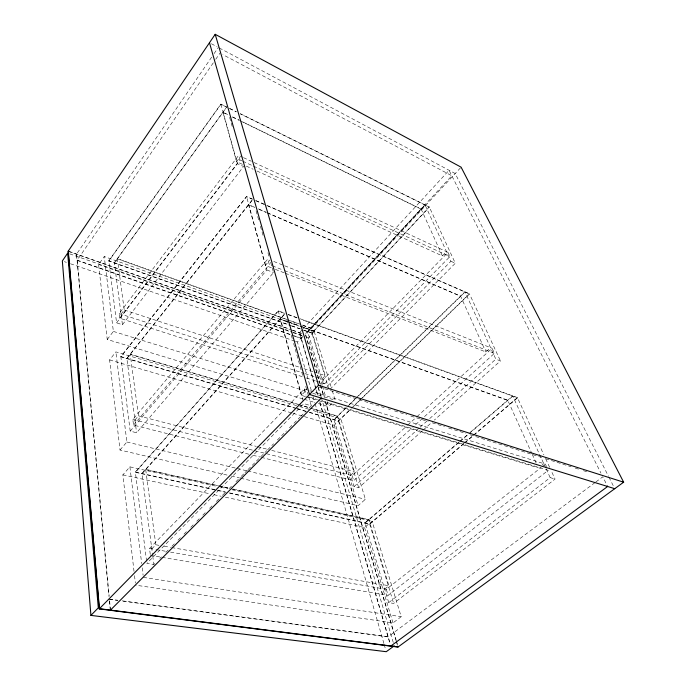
<?xml version="1.0" encoding="UTF-8"?>
<svg xmlns="http://www.w3.org/2000/svg" width="686" height="686" viewBox="0 0 686 686"><rect width="100%" height="100%" fill="white"/><g stroke="black" fill="none" stroke-linecap="round" stroke-linejoin="round"><path stroke-width="0.51" stroke-dasharray="3.43 2.57" d="M211.657 57.144L76.463 254.232L108.963 596.443M214.075 53.619L218.32 47.437M213.303 62.82L77.046 260.363L291.01 334.914M215.73 59.296L219.992 53.131M303.015 398.943L107.239 339.467L98.587 264.513L104.246 256.53L287.1 321.82M108.782 260.817L220.883 104.101L226.672 106.965L114.33 262.789L122.442 324.71L116.586 322.857L108.782 260.817L290.547 325.404M114.356 262.995L226.732 107.162L220.943 104.306L108.808 261.023L290.607 325.601M302.209 376.657L119.733 318.227L119.132 313.579L238.634 155.405L242.51 157.197M121.07 314.197L124.243 310.003L117.34 258.613L286.671 319.367M242.432 164.34L236.601 161.673L240.074 157.094M119.733 318.227L239.903 159.898L238.634 155.405M116.586 322.857L237.416 163.714L220.883 104.101M107.239 339.467L113.379 331.415L104.246 256.53M122.442 324.71L243.53 166.501L237.416 163.714M227.092 475.072L120.007 450.033L109.606 359.944L115.874 351.884L298.727 406.258M270.636 262.258L273.543 272.556L136.591 432.729L130.211 431.151L120.83 356.574L246.506 196.488L252.791 199.223M252.182 200.003L126.85 358.349L136.591 432.729M126.884 358.598L252.86 199.472M248.821 454.209L133.556 425.114L132.827 419.506L267.789 259.076L269.349 264.65L271.339 265.431M134.928 420.046L138.478 415.836L130.186 354.139L297.484 404.114M271.339 267.78L265.353 265.431L269.975 259.951M133.556 425.114L269.349 264.65M130.211 431.151L266.88 269.958L246.506 196.488M120.007 450.033L126.859 442.007L115.874 351.884M134.019 571.387L122.871 474.858L129.894 466.849L216.527 486.28M146.581 561.234L135.356 472.028L278.216 310.809L285.084 313.305M284.373 314.094L141.933 473.477L152.609 555M141.968 473.786L285.17 313.613L278.293 311.118L135.391 472.328L215.953 490.164M302.509 329.46L299.456 332.779L317.704 395.445M303.238 328.671L449.073 170.274L600.936 473.117M311.29 390.377L297.424 342.022L303.186 335.797L293.076 332.247M302.715 336.697L301.103 338.43L292.022 335.265M305.622 333.559L451.817 175.753L222.83 54.631M307.731 331.681L425.106 205.028M460.452 167.89L305.536 334.914L320.13 384.203M328.851 389.125L311.881 332.984L429.273 206.932L240.091 113.576M322.223 385.189L308.177 337.992L314.231 331.51L303.178 327.556M150.268 554.399L149.505 548.483L304.327 389.048L545.387 464.139L546.605 466.78M151.803 548.877L155.816 544.77L145.664 469.301L217.625 485.482M305.433 396.585L301.343 395.333L306.736 389.802M321.906 379.101L325.275 375.654L310.861 328.045L287.674 319.727M256.984 171.011L442.376 255.929L446.517 251.693M447.984 252.371L449.922 256.59L324.632 383.843L323.355 379.572L447.984 252.371L252.302 161.733M327.042 386.484L450.908 261.255L425.02 204.84L307.671 331.484L323.569 384.683M309.009 408.093L311.273 405.82L303.949 403.617L146.847 563.352L153.853 564.492L155.353 562.974M159.881 558.413L161.381 556.895M165.901 552.341L168.164 550.069M171.929 546.27L174.939 543.235M177.957 540.199L180.967 537.155M183.977 534.12L187.741 530.329M190.759 527.285L193.769 524.25M196.779 521.214L199.798 518.179M202.807 515.143L206.572 511.344M209.59 508.309L212.6 505.273M216.364 501.475L219.383 498.439M222.393 495.403L225.402 492.368M229.167 488.569L231.431 486.288M235.95 481.735L240.469 477.182M241.223 476.418L244.233 473.383M244.988 472.628L247.243 470.347M247.998 469.593L260.054 457.442M260.809 456.687L266.828 450.608M267.583 449.853L273.611 443.773M277.376 439.983L286.414 430.868M289.423 427.832L293.188 424.034M293.942 423.279L299.971 417.208M300.725 416.445L305.999 411.128M329.915 389.382L455.307 263.261L429.273 206.932M318.39 403.617L328.637 406.729L332.273 403.119M346.233 407.561L333.988 419.515L354.045 486.623L358.684 487.772L422.396 430.765M349.303 404.577L355.425 398.6M356.188 397.854L464.928 291.799L495.815 359.13L500.454 360.93L434.349 420.072M334.056 419.738L347.073 407.047M347.836 406.292L355.502 398.823M358.564 395.839L465.031 292.03M309.377 412.243L338.438 420.827L350.692 408.933M351.464 408.196L469.404 293.754L500.454 360.93M304.421 416.616L334.159 425.269L350.769 409.165M353.83 406.189L469.507 293.985L266.614 205.474M350.649 475.261L354.405 471.839L337.512 416.068L310.827 408.101M285.307 273.26L485.86 351.952L490.559 347.665M132.827 419.506L352.192 475.655L406.729 425.997M407.518 425.277L416.213 417.362M417.002 416.642L492.102 348.282L494.426 353.341L412.989 427.026M261.28 457.348L353.693 480.672L412.2 427.738M354.045 486.623L419.352 427.884M420.149 427.172L428.913 419.292M429.71 418.58L495.815 359.13M423.193 430.053L431.16 422.928M240.615 478.228L358.092 505.693L365.389 499.279L340.839 418.786L311.05 409.928M459.088 441.938L364.892 522.886L388.722 602.608L393.644 603.406L555.06 479.085L551.038 470.382M459.894 441.235L467.209 434.958M470.45 432.163L512.682 395.882L545.73 467.921M364.969 523.152L459.191 442.213M460.006 441.51L468.126 434.53M468.941 433.835L512.802 396.156M225.42 497.204L364.592 527.525L372.052 521.146L401.199 616.714L392.984 622.905L135.614 585.175M229.45 492.874L369.617 523.933L463.805 443.405M464.619 442.71L472.74 435.773M473.546 435.078L517.398 397.588L543.887 454.912M463.916 443.679L369.703 524.207L228.464 492.934M464.731 442.985L517.518 397.863L301.283 319.453M384.666 589.051L388.885 585.733L368.828 519.499L231.182 488.535M542.223 464.842L543.766 463.633M170.557 552.119L386.304 589.334L541.177 467.449M542.026 466.789L545.387 464.139M162.016 557.341L388.105 595.319L548.225 470.304L318.57 399.878M388.722 602.608L550.181 477.619L555.06 479.085M595.062 482.567L388.002 636.9L121.954 601.022M595.92 481.924L602.788 476.804L607.642 486.494M109.434 599.11L117.915 600.25M122.151 600.825L388.207 636.745M109.237 599.307L117.718 600.447M143.365 577.38L401.199 616.714M150.397 555.386L160.961 557.161M149.505 548.483L154.967 549.426M156.022 549.606L166.561 551.424M155.816 544.77L158.981 545.327M164.246 546.253L170.574 547.359M171.629 547.548L388.885 585.733M122.871 474.858L209.727 493.783M213.912 494.692L221.235 496.287M135.356 472.028L216.948 490.104M217.985 490.336L225.282 491.948M216.999 490.396L227.418 492.702M220.703 487.214L228.009 488.852M232.185 489.787L372.052 521.146M218.663 485.722L230.136 488.303M145.706 469.61L217.676 485.782M218.714 486.014L230.187 488.595M231.233 488.826L368.914 519.765M231.251 476.041L239.568 477.988M126.859 442.007L236.233 468.264M237.27 468.521L246.643 470.768M247.689 471.016L365.389 499.279M252.971 455.255L260.243 457.09M138.478 415.836L256.255 446.389M257.284 446.655L267.617 449.33M271.75 450.402L354.405 471.839M109.606 359.944L292.116 413.041M293.145 413.341L303.392 416.325M120.83 356.574L296.043 408.307M297.072 408.607L308.348 411.943M296.103 408.539L120.856 356.823L246.574 196.728L251.959 199.077M297.132 408.839L308.408 412.175M309.437 412.475L338.507 421.058M298.513 404.423L309.798 407.793M130.211 354.388L297.544 404.346M298.573 404.654L309.866 408.024M310.887 408.333L337.581 416.299M299.748 406.566L310.021 409.619M304.035 399.252L314.282 402.365M306.453 396.894L317.695 400.332M318.716 400.65L538.364 467.886M309.377 397.065L317.549 399.569M113.379 331.415L306.565 391.354M312.696 393.258L335.188 400.238L332.41 391.14M318.896 386.955L368.931 402.793M369.951 403.119L384.254 407.647M388.336 408.933L390.377 409.585M394.459 410.871L406.721 414.756M410.803 416.042L428.158 421.538M432.249 422.833L444.502 426.709M448.584 428.004L465.948 433.501M470.03 434.787L541.511 457.416M545.602 458.711L571.129 466.789M575.211 468.084L579.301 469.37M583.383 470.665L587.465 471.959M306.29 377.969L315.457 380.901M316.478 381.227L324.632 383.843M119.132 313.579L304.052 373.33M305.064 373.656L314.763 376.794M315.783 377.12L323.355 379.572M124.243 310.003L299.893 367.362M303.949 368.691L313.09 371.675M314.102 372.009L325.275 375.654M64.373 261.666L66.396 262.361M70.452 263.758L294.38 340.976M295.392 341.319L297.424 342.022M77.192 260.157L291.164 334.751M292.176 335.102L301.257 338.267M98.587 264.513L292.056 332.341M293.059 332.693L305.159 336.937M306.162 337.289L308.177 337.992M69.192 251.419L288.514 328.697M292.545 330.12L302.217 333.533M68.12 251.299L291.387 329.932M292.399 330.292L302.063 333.696M69.68 253.846L292.065 331.895M291.559 325.764L302.637 329.7M303.641 330.06L311.881 332.984M291.61 325.961L299.671 328.817M303.701 330.249L311.933 333.182L429.359 207.129L240.143 113.782M287.194 321.34L280.145 318.827L301.343 395.333M288.206 321.7L299.276 325.661M300.288 326.022L507.691 400.161L531.822 453.429M280.231 319.127L287.28 321.648M288.291 322.008L299.362 325.961M300.374 326.322L507.82 400.435M291.121 323.252L299.156 326.124M117.366 258.828L286.722 319.565M287.734 319.925L298.822 323.903M302.852 325.353L310.921 328.242M288.103 314.402L299.182 318.415M300.185 318.784L517.398 397.588M288.189 314.702L297.252 317.995M266.88 269.958L273.543 272.556M275.335 269.349L284.313 272.874M272.342 265.825L283.292 270.138M284.287 270.533L494.426 353.341M273.74 261.452L283.67 265.396M284.656 265.791L492.102 348.282M254.395 207.172L248.512 204.634L265.353 265.431M258.322 208.87L266.177 212.257M267.163 212.677L460.555 296.069L485.86 351.952M248.581 204.882L254.472 207.421M259.377 209.539L266.254 212.497M267.231 212.926L460.658 296.292M255.732 200.509L469.404 293.754M255.809 200.758L265.628 205.045M450.908 261.255L455.307 263.261M246.308 166.115L253.108 169.228M239.903 159.898L241.841 160.79M242.818 161.236L252.542 165.712M253.511 166.166L449.922 256.59M243.479 157.643L251.333 161.279M227.709 114.545L222.899 112.195L236.601 161.673M232.52 116.903L239.26 120.187M243.101 122.074L421.135 209.033L442.376 255.929M222.95 112.401L227.761 114.751M232.58 117.1L239.311 120.393M240.28 120.856L421.221 209.221M229.544 108.379L236.258 111.689M229.604 108.577L236.31 111.887M211.365 43.733L217.033 46.751M219.263 47.943L455.212 173.541L608.473 476.273M608.954 477.224L613.79 486.777M545.679 458.78L550.592 469.413M546.176 468.89L550.181 477.619M532.259 454.398L536.186 463.067M314.231 331.51L331.175 387.093M338.438 420.827L358.684 487.772M369.617 523.933L393.644 603.406M352.192 475.655L353.693 480.672M386.304 589.334L388.105 595.319M322.531 386.209L325.884 397.494M327.111 401.602L328.637 406.729M334.159 425.269L358.092 505.693M364.592 527.525L392.984 622.905M305.69 334.751L320.293 384.04M320.594 385.069L324.246 397.391M325.464 401.499L396.045 639.721M396.345 640.75L397.863 645.886M320.431 385.232L323.775 396.525M325.301 401.662L396.139 640.904M396.439 641.933L397.657 646.041M318.261 387.127L320.979 396.362M321.28 397.391L393.344 642.756M318.15 387.59L320.679 396.191M299.611 332.607L317.867 395.282M319.968 402.476L390.3 643.931M319.796 402.639L390.094 644.085M313.065 396.551L314.831 402.725M315.131 403.754L383.894 643.468M384.186 644.497L385.661 649.642M229.63 117.392L232.52 127.622M256.067 210.791L258.982 221.089M260.431 226.234L263.347 236.524M267.952 252.774L269.401 257.902M286.911 319.753L288.086 323.903M291.284 335.231L292.45 339.347M293.617 343.472L302.655 375.388M305.759 386.347L308.366 395.573M308.657 396.594L311.273 405.82M304.327 389.048L306.033 395.11M278.216 310.809L303.384 401.559M152.746 556.054L153.853 564.492M129.894 466.849L141.685 563.566M142.199 567.819L143.108 575.254M134.516 575.631L135.374 583.057M76.609 254.034L109.16 596.245M109.623 601.108L110.386 609.099M109.366 600.704L110.189 609.297"/><path stroke-width="1.03" d="M215.19 34.3L68.12 251.299L99.247 608.894L397.957 647.07L623.651 482.189L461.103 167.178L215.19 34.3L318.51 385.249L623.651 482.189M90.912 615.393L98.312 607.83L67.657 253.134L62.349 260.963L90.912 615.393L386.252 651.7L394.253 645.835M99.247 608.894L318.51 385.249M110.283 610.3L321.237 398.103M390.686 646.135L607.642 486.494M398.172 646.915L99.444 608.688L68.266 251.093M614.759 488.689L309.472 394.467L209.479 42.729"/></g></svg>
